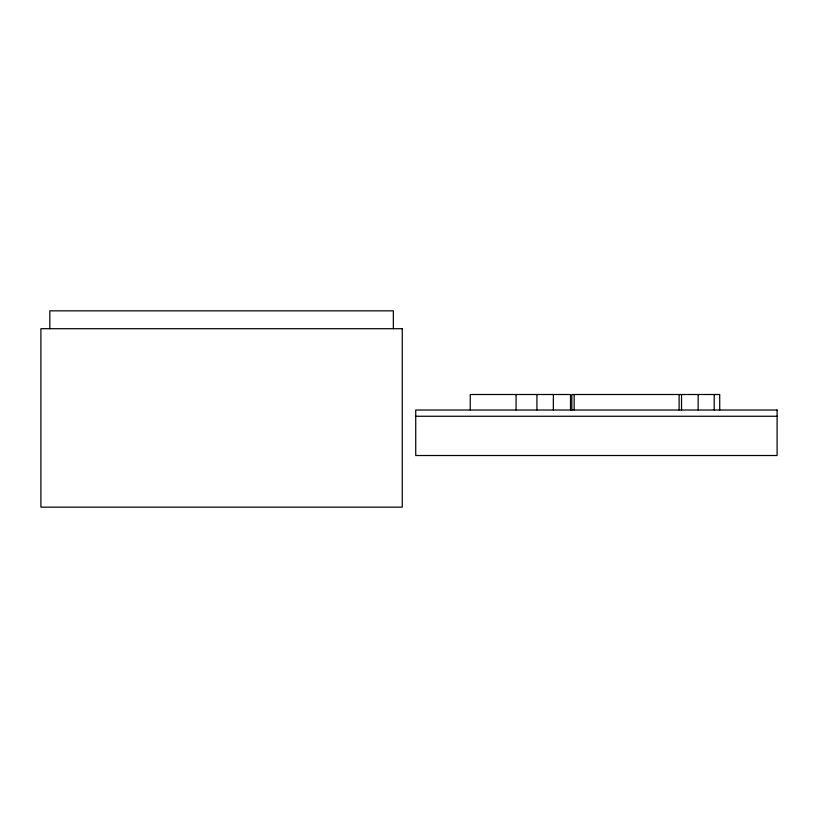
<?xml version="1.0" encoding="UTF-8"?>
<svg xmlns="http://www.w3.org/2000/svg" width="818" height="818" viewBox="0 0 818 818"><rect width="100%" height="100%" fill="white"/><g stroke="black" fill="none" stroke-linecap="round" stroke-linejoin="round"><path stroke-width="1.23" d="M415.728 416.26L777.1 416.26M719.717 410.012L719.717 394.511L571.843 394.511L571.843 410.012M714.206 394.511L714.206 410.012M698.163 394.511L698.163 410.012M681.537 394.511L681.537 410.012M679.124 394.511L679.124 410.012M574.164 394.511L574.164 410.012M570.494 410.012L570.494 394.511L470.248 394.511L470.248 410.012M553.357 394.511L553.357 410.012M536.925 394.511L536.925 410.012M516.056 394.511L516.056 410.012M393.346 328.693L393.346 310.85L49.826 310.85L49.826 328.693M402.272 328.693L40.9 328.693L40.9 507.15L402.272 507.15L402.272 328.693M777.1 410.012L415.728 410.012L415.728 455.514L777.1 455.514L777.1 410.012"/></g></svg>
